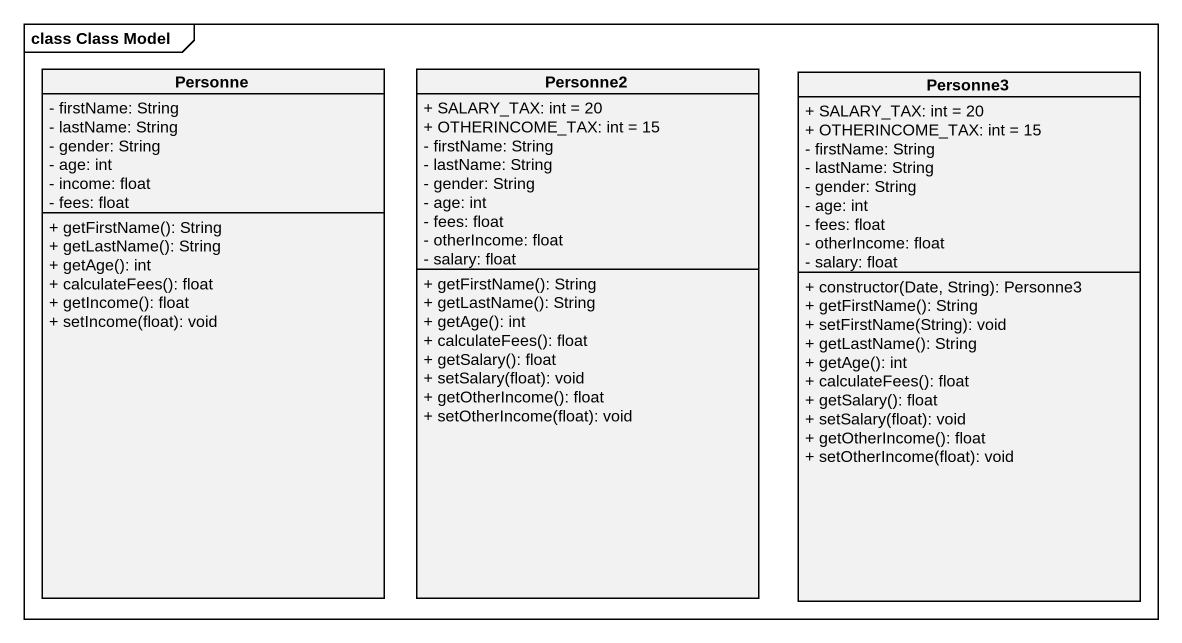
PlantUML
@startuml
mainframe class Class Model
hide circle
hide empty members
skinparam classAttributeIconSize 0
class Personne {
  - firstName: String
  - lastName: String
  - gender: String
  - age: int
  - income: float
  - fees: float
  + getFirstName(): String
  + getLastName(): String
  + getAge(): int
  + calculateFees(): float
  + getIncome(): float
  + setIncome(float): void
}
class Personne2 {
  + SALARY_TAX: int = 20
  + OTHERINCOME_TAX: int = 15
  - firstName: String
  - lastName: String
  - gender: String
  - age: int
  - fees: float
  - otherIncome: float
  - salary: float
  + getFirstName(): String
  + getLastName(): String
  + getAge(): int
  + calculateFees(): float
  + getSalary(): float
  + setSalary(float): void
  + getOtherIncome(): float
  + setOtherIncome(float): void
}
class Personne3 {
  + SALARY_TAX: int = 20
  + OTHERINCOME_TAX: int = 15
  - firstName: String
  - lastName: String
  - gender: String
  - age: int
  - fees: float
  - otherIncome: float
  - salary: float
  + constructor(Date, String): Personne3
  + getFirstName(): String
  + setFirstName(String): void
  + getLastName(): String
  + getAge(): int
  + calculateFees(): float
  + getSalary(): float
  + setSalary(float): void
  + getOtherIncome(): float
  + setOtherIncome(float): void
}
@enduml
